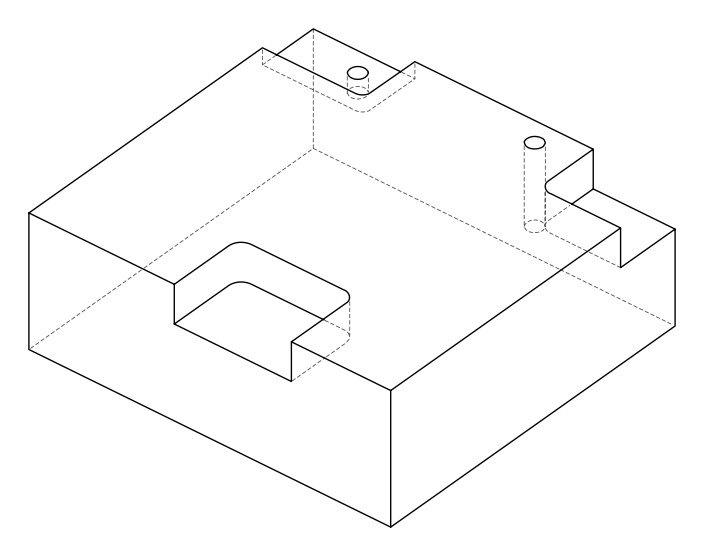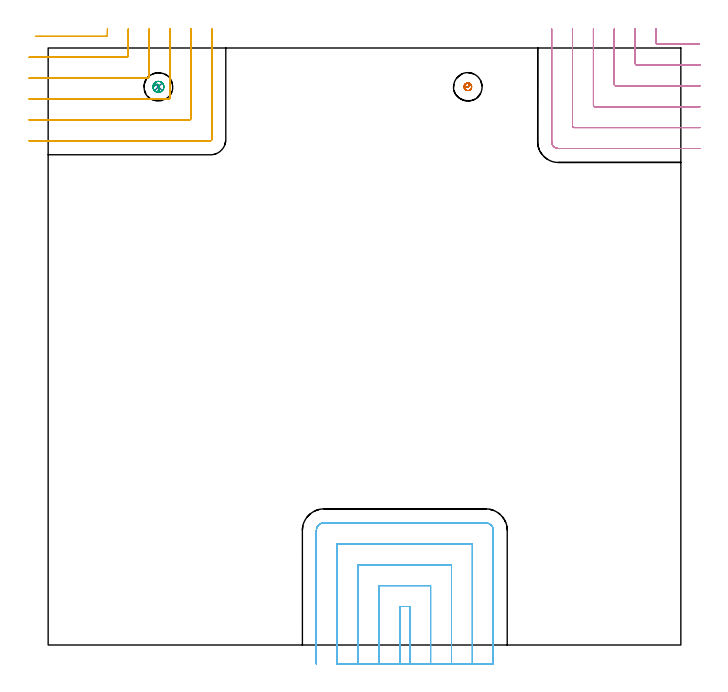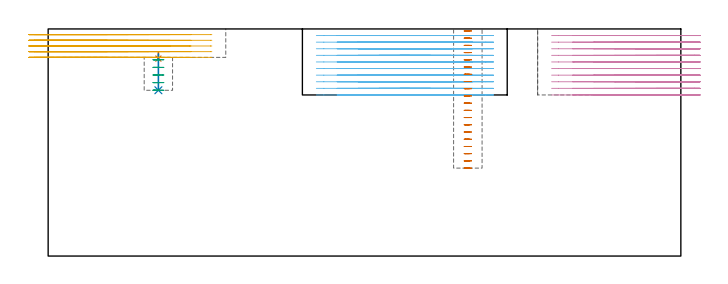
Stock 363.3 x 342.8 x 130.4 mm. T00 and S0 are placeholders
(PLAN: 7 operations, 4 tool changes, 48.3 min)
(1 SPOT_DRILL | STEP1POCKET | NXT0321_9005460120000 | 0.03 min | 1764 mm3)
(2 DRILL_BLIND_HOLE_INTO_CENTER | STEP1POCKET | NXT0301_128 | 0.09 min | 2087 mm3)
(3 MILL_ROUGH_BLIND_HOLE_CONTOUR | STEP1POCKET | NXT0201_013 | Spiral | 0.66 min | 3488 mm3)
(4 MILL_CORNER_NOTCH_RECTANGULAR | CORNER_NOTCH_RECTANGULAR | NXT0201_012 | Follow Part, ap 4, ae 75% | 12.7 min | 203536 mm3)
(5 MILL_CORNER_NOTCH_RECTANGULAR_1 | CORNER_NOTCH_RECTANGULAR_1 | NXT0201_012 | Follow Part, ap 4, ae 75% | 7.22 min | 98252 mm3)
(6 MILL_SLOT | SLOT_PARTIAL_RECTANGULAR | NXT0201_012 | Follow Part, ap 4, ae 75% | 25.94 min | 345694 mm3)
(7 MILL_BLIND_HOLE_FROM_SOLID_MATERIAL | STEP1POCKET_1 | NXT0201_011 | Spiral | 1.71 min | 16683 mm3)
(TOOL NXT0321_9005460120000 | NC Spot Drill, 142deg, 12mm, Carbide, Uncoated | D12 PA142 FL30 Z2)
(TOOL NXT0301_128 | Carbide Drill 12mm [861.1-1200-036A1-GP GC34] | D12 PA150 FL37.4 Z2)
(TOOL NXT0201_013 | ENDMILL 10mm | D10 FL30 Z4)
(TOOL NXT0201_012 | ENDMILL 16mm [2P460-1600-NA 1630] | D16 FL38 Z6)
(TOOL NXT0201_011 | ENDMILL 12mm [2P460-1200-NA 1630] | D12 FL38 Z6)
(OP 1 SPOT_DRILL)
G17 G21 G94 G90
T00 M6
G54
G17 G0 G90 X63.3 Y320.5 S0 M3
G43 Z140.4 H0
G94 G81 G98 Z113.398 F250. R117.1
G80
M5
M2
(OP 2 DRILL_BLIND_HOLE_INTO_CENTER)
G17 G21 G94 G90
T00 M6
G54
G17 G0 G90 X63.3 Y320.5 S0 M3
G43 Z140.4 H1
G94 G81 G98 Z95.2 F250. R116.1
G80
M5
M2
(OP 3 MILL_ROUGH_BLIND_HOLE_CONTOUR)
G17 G21 G94 G90
T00 M6
G54
G17 G0 G90 X63.3 Y320.5 S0 M3
G43 Z140.4 H0
Z112.72
G94 G3 X63.753 Y321.19 R0.494 F250.
X62.674 Y321.945 R1.257
X60.612 Y320.648 R2.094
X61.144 Y318.204 R2.207
X65.596 Y318.344 R3.15
X61.144 Y318.204 R-3.15
X63.37 Y318.274 R1.575
X63.3 Y320.5 R1.575
G0 Z108.34
G3 X63.753 Y321.19 R0.494
X62.674 Y321.945 R1.257
X60.612 Y320.648 R2.094
X61.144 Y318.204 R2.207
X65.596 Y318.344 R3.15
X61.144 Y318.204 R-3.15
X63.37 Y318.274 R1.575
X63.3 Y320.5 R1.575
G0 Z103.96
G3 X63.753 Y321.19 R0.494
X62.674 Y321.945 R1.257
X60.612 Y320.648 R2.094
X61.144 Y318.204 R2.207
X65.596 Y318.344 R3.15
X61.144 Y318.204 R-3.15
X63.37 Y318.274 R1.575
X63.3 Y320.5 R1.575
G0 Z99.58
G3 X63.753 Y321.19 R0.494
X62.674 Y321.945 R1.257
X60.612 Y320.648 R2.094
X61.144 Y318.204 R2.207
X65.596 Y318.344 R3.15
X61.144 Y318.204 R-3.15
X63.37 Y318.274 R1.575
X63.3 Y320.5 R1.575
G0 Z95.2
G3 X63.753 Y321.19 R0.494
X62.674 Y321.945 R1.257
X60.612 Y320.648 R2.094
X61.144 Y318.204 R2.207
X65.596 Y318.344 R3.15
X61.144 Y318.204 R-3.15
X63.37 Y318.274 R1.575
X63.3 Y320.5 R1.575
G0 Z140.4
M5
M2
(OP 4 MILL_CORNER_NOTCH_RECTANGULAR)
G17 G21 G94 G90
T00 M6
G54
G17 G0 G90 X349.1 Y353.8 S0 M3
G43 Z140.4 H1
Z126.61
G94 G1 Y350.8 F250.
Y345.895 F500.
G3 X349.895 Y345.1 R0.8
G1 X370.962
X373.962 F250.
G0 Z140.4
X337.1 Y353.8
Z126.61
G1 Y350.8
Y333.895 F500.
G3 X337.895 Y333.1 R0.8
G1 X371.3
X374.3 F250.
G0 Z140.4
X325.1 Y353.8
Z126.61
G1 Y350.8
Y321.895 F500.
G3 X325.895 Y321.1 R0.8
G1 X371.3
X374.3 F250.
G0 Z140.4
X313.1 Y353.8
Z126.61
G1 Y350.8
Y309.896 F500.
G3 X313.896 Y309.1 R0.8
G1 X371.3
X374.3 F250.
G0 Z140.4
X301.1 Y353.8
Z126.61
G1 Y350.8
Y297.896 F500.
G3 X301.896 Y297.1 R0.8
G1 X371.3
X374.3 F250.
G0 Z140.4
X289.1 Y353.8
Z126.61
G1 Y350.8
Y289. F500.
G3 X293. Y285.1 R3.9
G1 X371.3
X374.3 F250.
G0 Z140.4
X349.1 Y353.8
Z122.82
G1 Y350.8
Y345.895 F500.
G3 X349.895 Y345.1 R0.8
G1 X370.962
X373.962 F250.
G0 Z140.4
X337.1 Y353.8
Z122.82
G1 Y350.8
Y333.895 F500.
G3 X337.895 Y333.1 R0.8
G1 X371.3
X374.3 F250.
G0 Z140.4
X325.1 Y353.8
Z122.82
G1 Y350.8
Y321.895 F500.
G3 X325.895 Y321.1 R0.8
G1 X371.3
X374.3 F250.
G0 Z140.4
X313.1 Y353.8
Z122.82
G1 Y350.8
Y309.896 F500.
G3 X313.896 Y309.1 R0.8
G1 X371.3
X374.3 F250.
G0 Z140.4
X301.1 Y353.8
Z122.82
G1 Y350.8
Y297.896 F500.
G3 X301.896 Y297.1 R0.8
G1 X371.3
X374.3 F250.
G0 Z140.4
X289.1 Y353.8
Z122.82
G1 Y350.8
Y289. F500.
G3 X293. Y285.1 R3.9
G1 X371.3
X374.3 F250.
G0 Z140.4
X349.1 Y353.8
Z119.03
G1 Y350.8
Y345.895 F500.
G3 X349.895 Y345.1 R0.8
G1 X370.962
X373.962 F250.
G0 Z140.4
X337.1 Y353.8
Z119.03
G1 Y350.8
Y333.895 F500.
G3 X337.895 Y333.1 R0.8
G1 X371.3
X374.3 F250.
G0 Z140.4
X325.1 Y353.8
Z119.03
G1 Y350.8
Y321.895 F500.
G3 X325.895 Y321.1 R0.8
G1 X371.3
X374.3 F250.
G0 Z140.4
X313.1 Y353.8
Z119.03
G1 Y350.8
Y309.896 F500.
G3 X313.896 Y309.1 R0.8
G1 X371.3
X374.3 F250.
G0 Z140.4
X301.1 Y353.8
Z119.03
G1 Y350.8
Y297.896 F500.
G3 X301.896 Y297.1 R0.8
G1 X371.3
X374.3 F250.
G0 Z140.4
X289.1 Y353.8
Z119.03
G1 Y350.8
Y289. F500.
G3 X293. Y285.1 R3.9
G1 X371.3
X374.3 F250.
G0 Z140.4
X349.1 Y353.8
Z115.24
G1 Y350.8
Y345.895 F500.
G3 X349.895 Y345.1 R0.8
G1 X370.962
X373.962 F250.
G0 Z140.4
X337.1 Y353.8
Z115.24
G1 Y350.8
Y333.895 F500.
G3 X337.895 Y333.1 R0.8
G1 X371.3
X374.3 F250.
G0 Z140.4
X325.1 Y353.8
Z115.24
G1 Y350.8
Y321.895 F500.
G3 X325.895 Y321.1 R0.8
G1 X371.3
X374.3 F250.
G0 Z140.4
X313.1 Y353.8
Z115.24
G1 Y350.8
Y309.896 F500.
G3 X313.896 Y309.1 R0.8
G1 X371.3
X374.3 F250.
G0 Z140.4
X301.1 Y353.8
Z115.24
G1 Y350.8
Y297.896 F500.
G3 X301.896 Y297.1 R0.8
G1 X371.3
X374.3 F250.
G0 Z140.4
X289.1 Y353.8
Z115.24
G1 Y350.8
Y289. F500.
G3 X293. Y285.1 R3.9
G1 X371.3
X374.3 F250.
G0 Z140.4
X349.1 Y353.8
Z111.45
G1 Y350.8
Y345.895 F500.
G3 X349.895 Y345.1 R0.8
G1 X370.962
X373.962 F250.
G0 Z140.4
X337.1 Y353.8
Z111.45
G1 Y350.8
Y333.895 F500.
G3 X337.895 Y333.1 R0.8
G1 X371.3
X374.3 F250.
G0 Z140.4
X325.1 Y353.8
Z111.45
G1 Y350.8
Y321.895 F500.
G3 X325.895 Y321.1 R0.8
G1 X371.3
X374.3 F250.
G0 Z140.4
X313.1 Y353.8
Z111.45
G1 Y350.8
Y309.896 F500.
G3 X313.896 Y309.1 R0.8
G1 X371.3
X374.3 F250.
G0 Z140.4
X301.1 Y353.8
Z111.45
G1 Y350.8
Y297.896 F500.
G3 X301.896 Y297.1 R0.8
G1 X371.3
X374.3 F250.
G0 Z140.4
X289.1 Y353.8
Z111.45
G1 Y350.8
Y289. F500.
G3 X293. Y285.1 R3.9
G1 X371.3
X374.3 F250.
G0 Z140.4
X349.1 Y353.8
Z107.66
G1 Y350.8
Y345.895 F500.
G3 X349.895 Y345.1 R0.8
G1 X370.962
X373.962 F250.
G0 Z140.4
X337.1 Y353.8
Z107.66
G1 Y350.8
Y333.895 F500.
G3 X337.895 Y333.1 R0.8
G1 X371.3
X374.3 F250.
G0 Z140.4
X325.1 Y353.8
Z107.66
G1 Y350.8
Y321.895 F500.
G3 X325.895 Y321.1 R0.8
G1 X371.3
X374.3 F250.
G0 Z140.4
X313.1 Y353.8
Z107.66
G1 Y350.8
Y309.896 F500.
G3 X313.896 Y309.1 R0.8
G1 X371.3
X374.3 F250.
G0 Z140.4
X301.1 Y353.8
Z107.66
G1 Y350.8
Y297.896 F500.
G3 X301.896 Y297.1 R0.8
G1 X371.3
X374.3 F250.
G0 Z140.4
X289.1 Y353.8
Z107.66
G1 Y350.8
Y289. F500.
G3 X293. Y285.1 R3.9
G1 X371.3
X374.3 F250.
G0 Z140.4
X349.1 Y353.8
Z103.87
G1 Y350.8
Y345.895 F500.
G3 X349.895 Y345.1 R0.8
G1 X370.962
X373.962 F250.
G0 Z140.4
X337.1 Y353.8
Z103.87
G1 Y350.8
Y333.895 F500.
G3 X337.895 Y333.1 R0.8
G1 X371.3
X374.3 F250.
G0 Z140.4
X325.1 Y353.8
Z103.87
G1 Y350.8
Y321.895 F500.
G3 X325.895 Y321.1 R0.8
G1 X371.3
X374.3 F250.
G0 Z140.4
X313.1 Y353.8
Z103.87
G1 Y350.8
Y309.896 F500.
G3 X313.896 Y309.1 R0.8
G1 X371.3
X374.3 F250.
G0 Z140.4
X301.1 Y353.8
Z103.87
G1 Y350.8
Y297.896 F500.
G3 X301.896 Y297.1 R0.8
G1 X371.3
X374.3 F250.
G0 Z140.4
X289.1 Y353.8
Z103.87
G1 Y350.8
Y289. F500.
G3 X293. Y285.1 R3.9
G1 X371.3
X374.3 F250.
G0 Z140.4
X349.1 Y353.8
Z100.08
G1 Y350.8
Y345.895 F500.
G3 X349.895 Y345.1 R0.8
G1 X370.962
X373.962 F250.
G0 Z140.4
X337.1 Y353.8
Z100.08
G1 Y350.8
Y333.895 F500.
G3 X337.895 Y333.1 R0.8
G1 X371.3
X374.3 F250.
G0 Z140.4
X325.1 Y353.8
Z100.08
G1 Y350.8
Y321.895 F500.
G3 X325.895 Y321.1 R0.8
G1 X371.3
X374.3 F250.
G0 Z140.4
X313.1 Y353.8
Z100.08
G1 Y350.8
Y309.896 F500.
G3 X313.896 Y309.1 R0.8
G1 X371.3
X374.3 F250.
G0 Z140.4
X301.1 Y353.8
Z100.08
G1 Y350.8
Y297.896 F500.
G3 X301.896 Y297.1 R0.8
G1 X371.3
X374.3 F250.
G0 Z140.4
X289.1 Y353.8
Z100.08
G1 Y350.8
Y289. F500.
G3 X293. Y285.1 R3.9
G1 X371.3
X374.3 F250.
G0 Z140.4
X349.1 Y353.8
Z96.29
G1 Y350.8
Y345.895 F500.
G3 X349.895 Y345.1 R0.8
G1 X370.962
X373.962 F250.
G0 Z140.4
X337.1 Y353.8
Z96.29
G1 Y350.8
Y333.895 F500.
G3 X337.895 Y333.1 R0.8
G1 X371.3
X374.3 F250.
G0 Z140.4
X325.1 Y353.8
Z96.29
G1 Y350.8
Y321.895 F500.
G3 X325.895 Y321.1 R0.8
G1 X371.3
X374.3 F250.
G0 Z140.4
X313.1 Y353.8
Z96.29
G1 Y350.8
Y309.896 F500.
G3 X313.896 Y309.1 R0.8
G1 X371.3
X374.3 F250.
G0 Z140.4
X301.1 Y353.8
Z96.29
G1 Y350.8
Y297.896 F500.
G3 X301.896 Y297.1 R0.8
G1 X371.3
X374.3 F250.
G0 Z140.4
X289.1 Y353.8
Z96.29
G1 Y350.8
Y289. F500.
G3 X293. Y285.1 R3.9
G1 X371.3
X374.3 F250.
G0 Z140.4
X349.1 Y353.8
Z92.5
G1 Y350.8
Y345.895 F500.
G3 X349.895 Y345.1 R0.8
G1 X370.962
X373.962 F250.
G0 Z140.4
X337.1 Y353.8
Z92.5
G1 Y350.8
Y333.895 F500.
G3 X337.895 Y333.1 R0.8
G1 X371.3
X374.3 F250.
G0 Z140.4
X325.1 Y353.8
Z92.5
G1 Y350.8
Y321.895 F500.
G3 X325.895 Y321.1 R0.8
G1 X371.3
X374.3 F250.
G0 Z140.4
X313.1 Y353.8
Z92.5
G1 Y350.8
Y309.896 F500.
G3 X313.896 Y309.1 R0.8
G1 X371.3
X374.3 F250.
G0 Z140.4
X301.1 Y353.8
Z92.5
G1 Y350.8
Y297.896 F500.
G3 X301.896 Y297.1 R0.8
G1 X371.3
X374.3 F250.
G0 Z140.4
X289.1 Y353.8
Z92.5
G1 Y350.8
Y289. F500.
G3 X293. Y285.1 R3.9
G1 X371.3
X374.3 F250.
G0 Z140.4
M5
M2
(OP 5 MILL_CORNER_NOTCH_RECTANGULAR_1)
G17 G21 G94 G90
T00 M6
G54
G17 G0 G90 X-7.371 Y349.5 S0 M3
G43 Z140.4 H1
Z127.14
G94 G1 X-4.371 F250.
X33.205 F500.
G3 X34. Y350.295 R0.8
G1 Y350.8
Y353.8 F250.
G0 Z140.4
X-11. Y337.5
Z127.14
G1 X-8.
X45.205 F500.
G3 X46. Y338.295 R0.8
G1 Y350.8
Y353.8 F250.
G0 Z140.4
X-11. Y325.5
Z127.14
G1 X-8.
X57.205 F500.
G3 X58. Y326.295 R0.8
G1 Y350.8
Y353.8 F250.
G0 Z140.4
X-11. Y313.5
Z127.14
G1 X-8.
X69.204 F500.
G3 X70. Y314.296 R0.8
G1 Y350.8
Y353.8 F250.
G0 Z140.4
X-11. Y301.5
Z127.14
G1 X-8.
X81.204 F500.
G3 X82. Y302.296 R0.8
G1 Y350.8
Y353.8 F250.
G0 Z140.4
X-11. Y289.5
Z127.14
G1 X-8.
X93.204 F500.
G3 X94. Y290.296 R0.8
G1 Y350.8
Y353.8 F250.
G0 Z140.4
X-7.371 Y349.5
Z123.88
G1 X-4.371
X33.205 F500.
G3 X34. Y350.295 R0.8
G1 Y350.8
Y353.8 F250.
G0 Z140.4
X-11. Y337.5
Z123.88
G1 X-8.
X45.205 F500.
G3 X46. Y338.295 R0.8
G1 Y350.8
Y353.8 F250.
G0 Z140.4
X-11. Y325.5
Z123.88
G1 X-8.
X57.205 F500.
G3 X58. Y326.295 R0.8
G1 Y350.8
Y353.8 F250.
G0 Z140.4
X-11. Y313.5
Z123.88
G1 X-8.
X69.204 F500.
G3 X70. Y314.296 R0.8
G1 Y350.8
Y353.8 F250.
G0 Z140.4
X-11. Y301.5
Z123.88
G1 X-8.
X81.204 F500.
G3 X82. Y302.296 R0.8
G1 Y350.8
Y353.8 F250.
G0 Z140.4
X-11. Y289.5
Z123.88
G1 X-8.
X93.204 F500.
G3 X94. Y290.296 R0.8
G1 Y350.8
Y353.8 F250.
G0 Z140.4
X-7.371 Y349.5
Z120.62
G1 X-4.371
X33.205 F500.
G3 X34. Y350.295 R0.8
G1 Y350.8
Y353.8 F250.
G0 Z140.4
X-11. Y337.5
Z120.62
G1 X-8.
X45.205 F500.
G3 X46. Y338.295 R0.8
G1 Y350.8
Y353.8 F250.
G0 Z140.4
X-11. Y325.5
Z120.62
G1 X-8.
X57.205 F500.
G3 X58. Y326.295 R0.8
G1 Y350.8
Y353.8 F250.
G0 Z140.4
X-11. Y313.5
Z120.62
G1 X-8.
X69.204 F500.
G3 X70. Y314.296 R0.8
G1 Y350.8
Y353.8 F250.
G0 Z140.4
X-11. Y301.5
Z120.62
G1 X-8.
X81.204 F500.
G3 X82. Y302.296 R0.8
G1 Y350.8
Y353.8 F250.
G0 Z140.4
X-11. Y289.5
Z120.62
G1 X-8.
X93.204 F500.
G3 X94. Y290.296 R0.8
G1 Y350.8
Y353.8 F250.
G0 Z140.4
X-7.371 Y349.5
Z117.36
G1 X-4.371
X33.205 F500.
G3 X34. Y350.295 R0.8
G1 Y350.8
Y353.8 F250.
G0 Z140.4
X-11. Y337.5
Z117.36
G1 X-8.
X45.205 F500.
G3 X46. Y338.295 R0.8
G1 Y350.8
Y353.8 F250.
G0 Z140.4
X-11. Y325.5
Z117.36
G1 X-8.
X57.205 F500.
G3 X58. Y326.295 R0.8
G1 Y350.8
Y353.8 F250.
G0 Z140.4
X-11. Y313.5
Z117.36
G1 X-8.
X69.204 F500.
G3 X70. Y314.296 R0.8
G1 Y350.8
Y353.8 F250.
G0 Z140.4
X-11. Y301.5
Z117.36
G1 X-8.
X81.204 F500.
G3 X82. Y302.296 R0.8
G1 Y350.8
Y353.8 F250.
G0 Z140.4
X-11. Y289.5
Z117.36
G1 X-8.
X93.204 F500.
G3 X94. Y290.296 R0.8
G1 Y350.8
Y353.8 F250.
G0 Z140.4
X-7.371 Y349.5
Z114.1
G1 X-4.371
X33.205 F500.
G3 X34. Y350.295 R0.8
G1 Y350.8
Y353.8 F250.
G0 Z140.4
X-11. Y337.5
Z114.1
G1 X-8.
X45.205 F500.
G3 X46. Y338.295 R0.8
G1 Y350.8
Y353.8 F250.
G0 Z140.4
X-11. Y325.5
Z114.1
G1 X-8.
X57.205 F500.
G3 X58. Y326.295 R0.8
G1 Y350.8
Y353.8 F250.
G0 Z140.4
X-11. Y313.5
Z114.1
G1 X-8.
X69.204 F500.
G3 X70. Y314.296 R0.8
G1 Y350.8
Y353.8 F250.
G0 Z140.4
X-11. Y301.5
Z114.1
G1 X-8.
X81.204 F500.
G3 X82. Y302.296 R0.8
G1 Y350.8
Y353.8 F250.
G0 Z140.4
X-11. Y289.5
Z114.1
G1 X-8.
X93.204 F500.
G3 X94. Y290.296 R0.8
G1 Y350.8
Y353.8 F250.
G0 Z140.4
M5
M2
(OP 6 MILL_SLOT)
G17 G21 G94 G90
T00 M6
G54
G17 G0 G90 X207.6 Y-11. S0 M3
G43 Z140.4 H1
Z126.61
G94 G1 Y-8. F250.
Y22.1 F500.
X202.
Y-8.
Y-11. F250.
X219.6
Y-8.
Y34.1 F500.
X190.
Y-8.
Y-11. F250.
X231.6
Y-8.
Y46.1 F500.
X178.
Y-8.
Y-11. F250.
X243.6
Y-8.
Y58.1 F500.
X166.
Y-8.
Y-11. F250.
X255.6
Y-8.
Y65.8 F500.
G3 X251.3 Y70.1 R4.3
G1 X158.3
G3 X154. Y65.8 R4.3
G1 Y-8.
Y-11. F250.
G0 X207.6 Z122.82
G1 Y-8.
Y22.1 F500.
X202.
Y-8.
Y-11. F250.
X219.6
Y-8.
Y34.1 F500.
X190.
Y-8.
Y-11. F250.
X231.6
Y-8.
Y46.1 F500.
X178.
Y-8.
Y-11. F250.
X243.6
Y-8.
Y58.1 F500.
X166.
Y-8.
Y-11. F250.
X255.6
Y-8.
Y65.8 F500.
G3 X251.3 Y70.1 R4.3
G1 X158.3
G3 X154. Y65.8 R4.3
G1 Y-8.
Y-11. F250.
G0 X207.6 Z119.03
G1 Y-8.
Y22.1 F500.
X202.
Y-8.
Y-11. F250.
X219.6
Y-8.
Y34.1 F500.
X190.
Y-8.
Y-11. F250.
X231.6
Y-8.
Y46.1 F500.
X178.
Y-8.
Y-11. F250.
X243.6
Y-8.
Y58.1 F500.
X166.
Y-8.
Y-11. F250.
X255.6
Y-8.
Y65.8 F500.
G3 X251.3 Y70.1 R4.3
G1 X158.3
G3 X154. Y65.8 R4.3
G1 Y-8.
Y-11. F250.
G0 X207.6 Z115.24
G1 Y-8.
Y22.1 F500.
X202.
Y-8.
Y-11. F250.
X219.6
Y-8.
Y34.1 F500.
X190.
Y-8.
Y-11. F250.
X231.6
Y-8.
Y46.1 F500.
X178.
Y-8.
Y-11. F250.
X243.6
Y-8.
Y58.1 F500.
X166.
Y-8.
Y-11. F250.
X255.6
Y-8.
Y65.8 F500.
G3 X251.3 Y70.1 R4.3
G1 X158.3
G3 X154. Y65.8 R4.3
G1 Y-8.
Y-11. F250.
G0 X207.6 Z111.45
G1 Y-8.
Y22.1 F500.
X202.
Y-8.
Y-11. F250.
X219.6
Y-8.
Y34.1 F500.
X190.
Y-8.
Y-11. F250.
X231.6
Y-8.
Y46.1 F500.
X178.
Y-8.
Y-11. F250.
X243.6
Y-8.
Y58.1 F500.
X166.
Y-8.
Y-11. F250.
X255.6
Y-8.
Y65.8 F500.
G3 X251.3 Y70.1 R4.3
G1 X158.3
G3 X154. Y65.8 R4.3
G1 Y-8.
Y-11. F250.
G0 X207.6 Z107.66
G1 Y-8.
Y22.1 F500.
X202.
Y-8.
Y-11. F250.
X219.6
Y-8.
Y34.1 F500.
X190.
Y-8.
Y-11. F250.
X231.6
Y-8.
Y46.1 F500.
X178.
Y-8.
Y-11. F250.
X243.6
Y-8.
Y58.1 F500.
X166.
Y-8.
Y-11. F250.
X255.6
Y-8.
Y65.8 F500.
G3 X251.3 Y70.1 R4.3
G1 X158.3
G3 X154. Y65.8 R4.3
G1 Y-8.
Y-11. F250.
G0 X207.6 Z103.87
G1 Y-8.
Y22.1 F500.
X202.
Y-8.
Y-11. F250.
X219.6
Y-8.
Y34.1 F500.
X190.
Y-8.
Y-11. F250.
X231.6
Y-8.
Y46.1 F500.
X178.
Y-8.
Y-11. F250.
X243.6
Y-8.
Y58.1 F500.
X166.
Y-8.
Y-11. F250.
X255.6
Y-8.
Y65.8 F500.
G3 X251.3 Y70.1 R4.3
G1 X158.3
G3 X154. Y65.8 R4.3
G1 Y-8.
Y-11. F250.
G0 X207.6 Z100.08
G1 Y-8.
Y22.1 F500.
X202.
Y-8.
Y-11. F250.
X219.6
Y-8.
Y34.1 F500.
X190.
Y-8.
Y-11. F250.
X231.6
Y-8.
Y46.1 F500.
X178.
Y-8.
Y-11. F250.
X243.6
Y-8.
Y58.1 F500.
X166.
Y-8.
Y-11. F250.
X255.6
Y-8.
Y65.8 F500.
G3 X251.3 Y70.1 R4.3
G1 X158.3
G3 X154. Y65.8 R4.3
G1 Y-8.
Y-11. F250.
G0 X207.6 Z96.29
G1 Y-8.
Y22.1 F500.
X202.
Y-8.
Y-11. F250.
X219.6
Y-8.
Y34.1 F500.
X190.
Y-8.
Y-11. F250.
X231.6
Y-8.
Y46.1 F500.
X178.
Y-8.
Y-11. F250.
X243.6
Y-8.
Y58.1 F500.
X166.
Y-8.
Y-11. F250.
X255.6
Y-8.
Y65.8 F500.
G3 X251.3 Y70.1 R4.3
G1 X158.3
G3 X154. Y65.8 R4.3
G1 Y-8.
Y-11. F250.
G0 X207.6 Z92.5
G1 Y-8.
Y22.1 F500.
X202.
Y-8.
Y-11. F250.
X219.6
Y-8.
Y34.1 F500.
X190.
Y-8.
Y-11. F250.
X231.6
Y-8.
Y46.1 F500.
X178.
Y-8.
Y-11. F250.
X243.6
Y-8.
Y58.1 F500.
X166.
Y-8.
Y-11. F250.
X255.6
Y-8.
Y65.8 F500.
G3 X251.3 Y70.1 R4.3
G1 X158.3
G3 X154. Y65.8 R4.3
G1 Y-8.
Y-11. F250.
G0 Z140.4
M5
M2
(OP 7 MILL_BLIND_HOLE_FROM_SOLID_MATERIAL)
G17 G21 G94 G90
T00 M6
G54
G17 G0 G90 X241. Y320.5 S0 M3
G43 Z140.4 H1
Z129.255
G94 G3 X241.694 Y321.956 R0.893 F250.
X239.647 Y322.171 R1.456
X239.329 Y319.147 R2.15
X239.647 Y322.171 R-2.15
X239.488 Y320.659 R1.075
X241. Y320.5 R1.075
G0 Z125.11
G3 X241.694 Y321.956 R0.893
X239.647 Y322.171 R1.456
X239.329 Y319.147 R2.15
X239.647 Y322.171 R-2.15
X239.488 Y320.659 R1.075
X241. Y320.5 R1.075
G0 Z120.965
G3 X241.694 Y321.956 R0.893
X239.647 Y322.171 R1.456
X239.329 Y319.147 R2.15
X239.647 Y322.171 R-2.15
X239.488 Y320.659 R1.075
X241. Y320.5 R1.075
G0 Z116.82
G3 X241.694 Y321.956 R0.893
X239.647 Y322.171 R1.456
X239.329 Y319.147 R2.15
X239.647 Y322.171 R-2.15
X239.488 Y320.659 R1.075
X241. Y320.5 R1.075
G0 Z112.675
G3 X241.694 Y321.956 R0.893
X239.647 Y322.171 R1.456
X239.329 Y319.147 R2.15
X239.647 Y322.171 R-2.15
X239.488 Y320.659 R1.075
X241. Y320.5 R1.075
G0 Z108.53
G3 X241.694 Y321.956 R0.893
X239.647 Y322.171 R1.456
X239.329 Y319.147 R2.15
X239.647 Y322.171 R-2.15
X239.488 Y320.659 R1.075
X241. Y320.5 R1.075
G0 Z104.385
G3 X241.694 Y321.956 R0.893
X239.647 Y322.171 R1.456
X239.329 Y319.147 R2.15
X239.647 Y322.171 R-2.15
X239.488 Y320.659 R1.075
X241. Y320.5 R1.075
G0 Z100.24
G3 X241.694 Y321.956 R0.893
X239.647 Y322.171 R1.456
X239.329 Y319.147 R2.15
X239.647 Y322.171 R-2.15
X239.488 Y320.659 R1.075
X241. Y320.5 R1.075
G0 Z96.095
G3 X241.694 Y321.956 R0.893
X239.647 Y322.171 R1.456
X239.329 Y319.147 R2.15
X239.647 Y322.171 R-2.15
X239.488 Y320.659 R1.075
X241. Y320.5 R1.075
G0 Z91.95
G3 X241.694 Y321.956 R0.893
X239.647 Y322.171 R1.456
X239.329 Y319.147 R2.15
X239.647 Y322.171 R-2.15
X239.488 Y320.659 R1.075
X241. Y320.5 R1.075
G0 Z87.805
G3 X241.694 Y321.956 R0.893
X239.647 Y322.171 R1.456
X239.329 Y319.147 R2.15
X239.647 Y322.171 R-2.15
X239.488 Y320.659 R1.075
X241. Y320.5 R1.075
G0 Z83.66
G3 X241.694 Y321.956 R0.893
X239.647 Y322.171 R1.456
X239.329 Y319.147 R2.15
X239.647 Y322.171 R-2.15
X239.488 Y320.659 R1.075
X241. Y320.5 R1.075
G0 Z79.515
G3 X241.694 Y321.956 R0.893
X239.647 Y322.171 R1.456
X239.329 Y319.147 R2.15
X239.647 Y322.171 R-2.15
X239.488 Y320.659 R1.075
X241. Y320.5 R1.075
G0 Z75.37
G3 X241.694 Y321.956 R0.893
X239.647 Y322.171 R1.456
X239.329 Y319.147 R2.15
X239.647 Y322.171 R-2.15
X239.488 Y320.659 R1.075
X241. Y320.5 R1.075
G0 Z71.225
G3 X241.694 Y321.956 R0.893
X239.647 Y322.171 R1.456
X239.329 Y319.147 R2.15
X239.647 Y322.171 R-2.15
X239.488 Y320.659 R1.075
X241. Y320.5 R1.075
G0 Z67.08
G3 X241.694 Y321.956 R0.893
X239.647 Y322.171 R1.456
X239.329 Y319.147 R2.15
X239.647 Y322.171 R-2.15
X239.488 Y320.659 R1.075
X241. Y320.5 R1.075
G0 Z62.935
G3 X241.694 Y321.956 R0.893
X239.647 Y322.171 R1.456
X239.329 Y319.147 R2.15
X239.647 Y322.171 R-2.15
X239.488 Y320.659 R1.075
X241. Y320.5 R1.075
G0 Z58.79
G3 X241.694 Y321.956 R0.893
X239.647 Y322.171 R1.456
X239.329 Y319.147 R2.15
X239.647 Y322.171 R-2.15
X239.488 Y320.659 R1.075
X241. Y320.5 R1.075
G0 Z54.645
G3 X241.694 Y321.956 R0.893
X239.647 Y322.171 R1.456
X239.329 Y319.147 R2.15
X239.647 Y322.171 R-2.15
X239.488 Y320.659 R1.075
X241. Y320.5 R1.075
G0 Z50.5
G3 X241.694 Y321.956 R0.893
X239.647 Y322.171 R1.456
X239.329 Y319.147 R2.15
X239.647 Y322.171 R-2.15
X239.488 Y320.659 R1.075
X241. Y320.5 R1.075
G0 Z140.4
M5
M2
